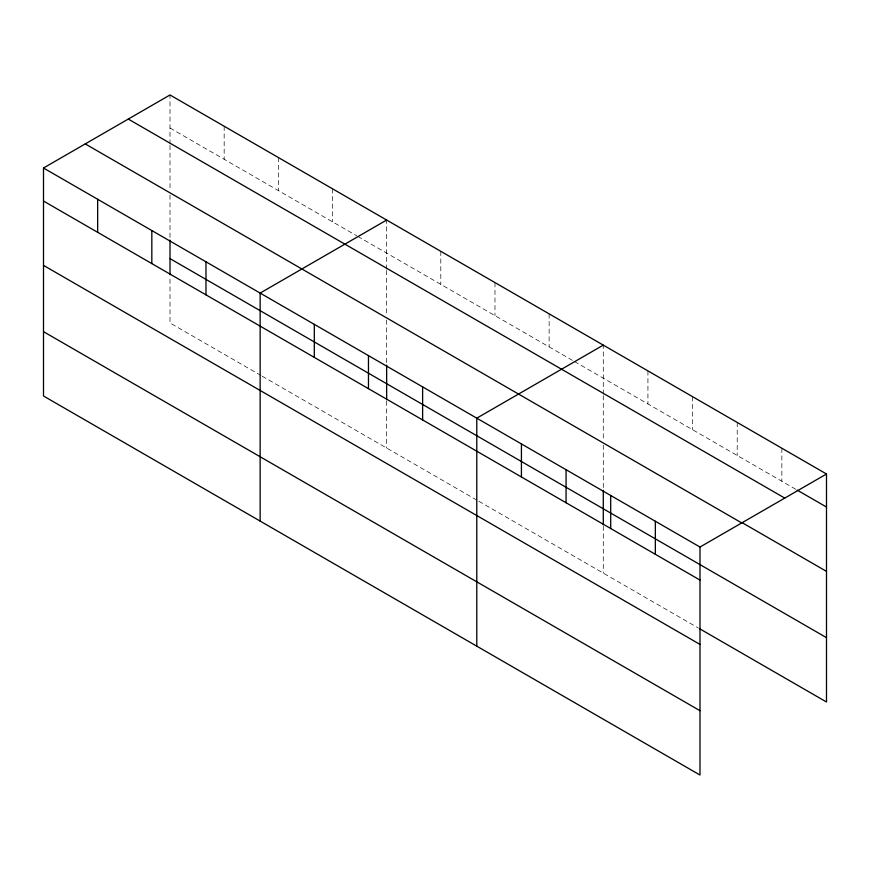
<?xml version="1.0" encoding="UTF-8"?>
<svg xmlns="http://www.w3.org/2000/svg" width="870" height="870" viewBox="0 0 870 870"><rect width="100%" height="100%" fill="white"/><g stroke="black" fill="none" stroke-linecap="round" stroke-linejoin="round"><path stroke-width="0.65" stroke-dasharray="4.35 3.26" d="M170.009 145.431L170.009 189.671M170.009 144.094L170.009 94.971M386.65 270.516L386.65 314.744M386.65 269.178L386.65 220.045M603.291 395.589L603.291 439.818M603.291 394.251L603.291 345.129M170.009 128.01L356.689 235.792M357.842 236.455L573.33 360.865M574.483 361.528L795.952 489.397M261.043 375.525L170.009 322.966L170.009 276.062M262.196 376.199L477.684 500.609M478.837 501.272L698.447 628.064M781.858 448.224L781.858 481.262M737.216 422.45L737.216 455.488M692.574 396.676L692.574 429.715M647.932 370.903L647.932 403.941M603.291 445.157L603.291 488.907M603.291 526.209L603.291 573.123M549.133 313.853L549.133 346.902M494.976 282.587L494.976 315.625M440.807 251.321L440.807 284.359M386.65 320.073L386.65 363.823M386.65 401.135L386.65 448.05M332.492 188.779L332.492 221.817M278.324 157.513L278.324 190.552M224.166 126.237L224.166 159.275M170.009 195L170.009 238.75"/><path stroke-width="1.3" d="M43.5 168.008L699.991 547.034L699.991 775.029L43.5 396.002L43.5 168.008L170.009 94.971L826.5 473.998L826.5 701.992L699.621 628.738M386.65 220.045L260.141 293.081L260.141 521.087M603.291 345.129L476.782 418.165L476.782 646.16M699.991 547.034L826.5 473.998M797.127 490.082L826.5 507.036M128.26 119.07L784.751 498.097M741.914 522.533L826.5 571.372M85.249 143.909L741.74 522.924M170.009 258.629L826.5 637.656M43.5 201.046L699.991 580.072M43.5 265.383L699.991 644.409M43.5 331.666L699.991 710.692M655.349 521.26L655.349 554.299M610.707 495.487L610.707 528.525M603.291 490.234L603.291 524.871M566.065 469.713L566.065 502.751M521.424 443.939L521.424 476.977M422.624 386.889L422.624 419.938M386.65 365.15L386.65 399.798M368.467 355.623L368.467 388.662M314.309 324.358L314.309 357.396M205.983 261.816L205.983 294.854M170.009 240.076L170.009 274.713M151.826 230.55L151.826 263.588M97.657 199.273L97.657 232.323"/></g></svg>
